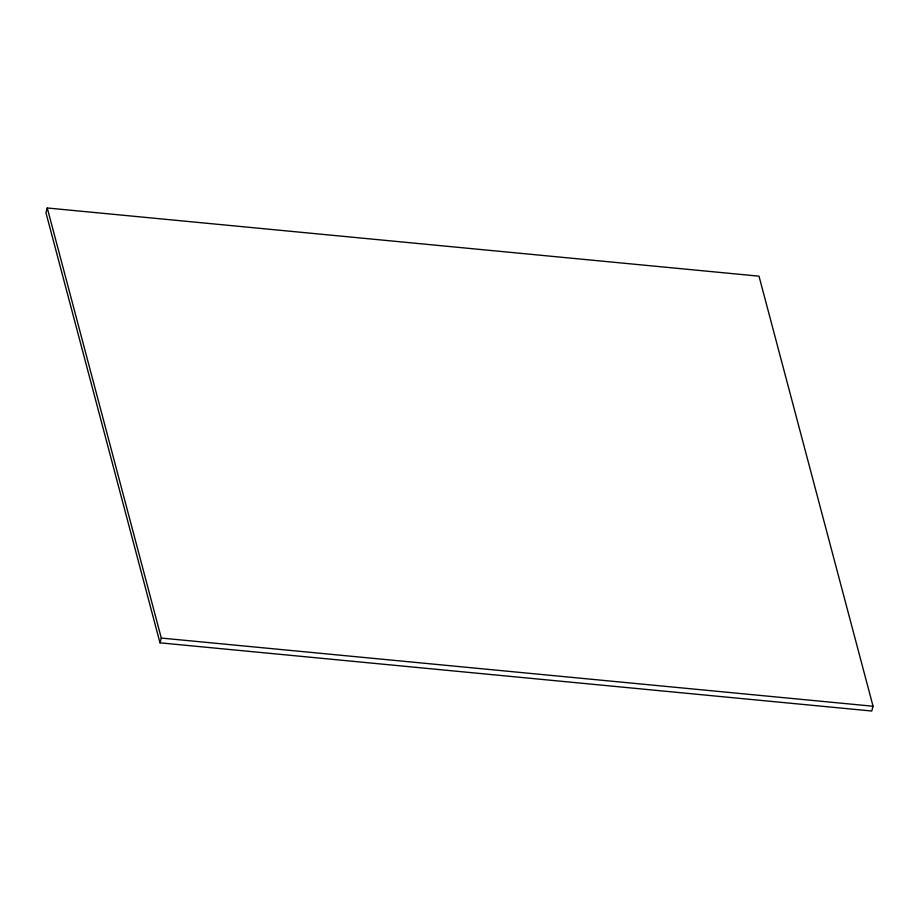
<?xml version="1.0" encoding="UTF-8"?>
<svg xmlns="http://www.w3.org/2000/svg" width="919" height="919" viewBox="0 0 919 919"><rect width="100%" height="100%" fill="white"/><g stroke="black" fill="none" stroke-linecap="round" stroke-linejoin="round"><path stroke-width="1.38" d="M47.26 207.981L45.95 212.76L159.998 642.829L871.74 711.019L873.05 706.24L759.002 276.171L47.26 207.981L161.296 638.062L159.998 642.829M161.296 638.062L873.05 706.24"/></g></svg>
